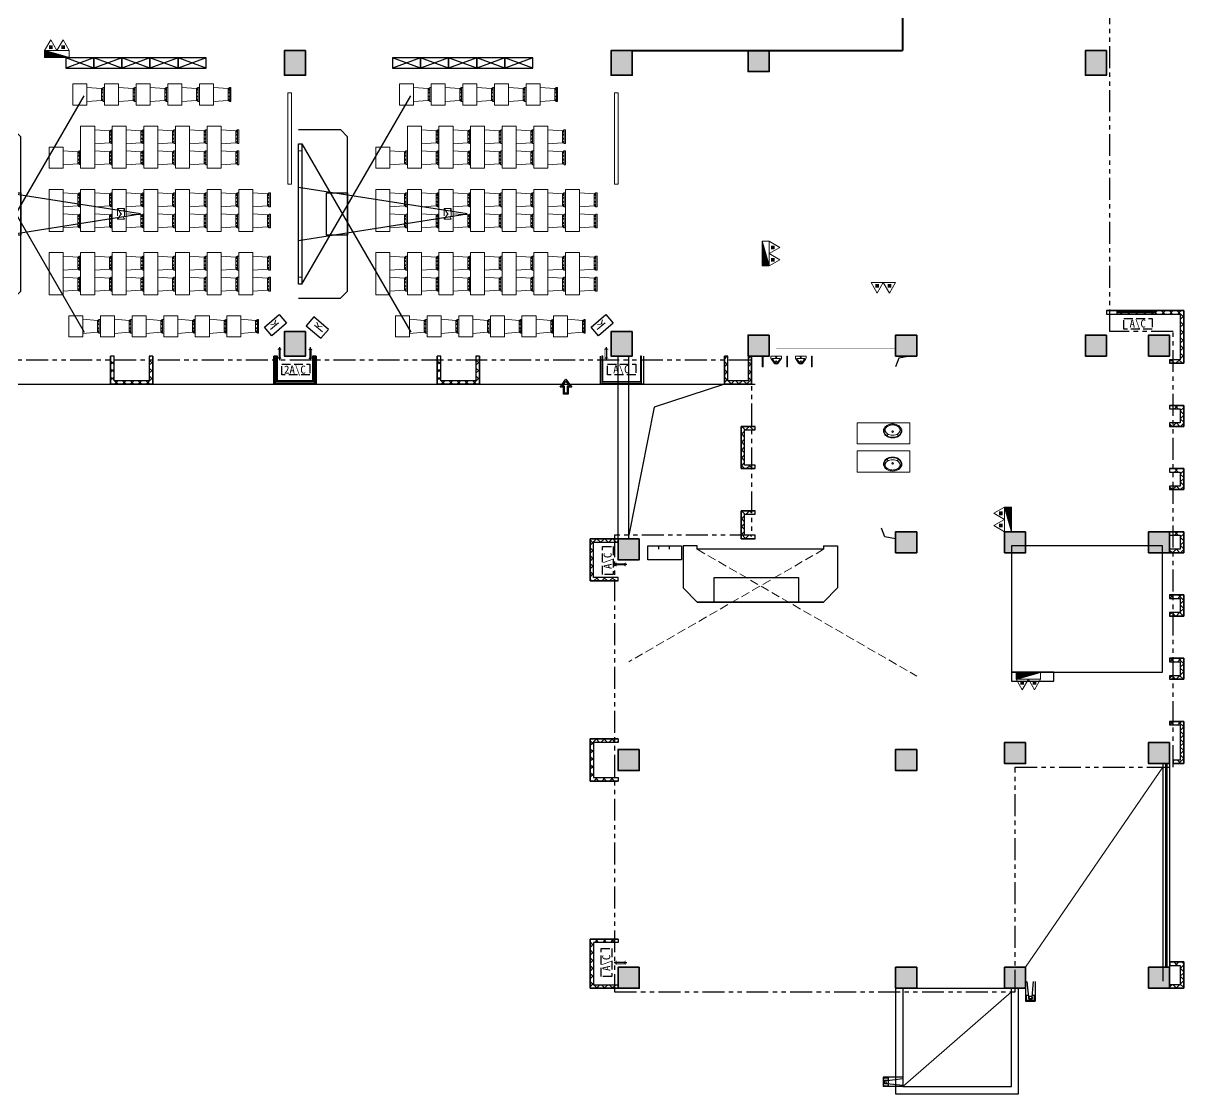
# Model space of a CAD drawing. Extents: x 196430 to 818205, y 904526 to 1974626.
# Drawn here: x 754327 to 787365, y 1391821 to 1422362 of the extents above; entities that cross this region are included whole.
import ezdxf

# ---------------------------------------------------------------- set-up
doc = ezdxf.new("R2010")
doc.units = 0
doc.header["$LTSCALE"] = 1000
doc.header["$MEASUREMENT"] = 0
for name, pattern in [('arch-1#教学楼$0$DASH', [0.35, 0.25, -0.1]), ('arch-1#教学楼$0$HIDDEN2', [4.7625, 3.175, -1.5875]), ('arch-1#教学楼$0$PHANTOM2', [1.25, 0.625, -0.125, 0.125, -0.125, 0.125, -0.125])]:
    doc.linetypes.add(name, pattern=pattern)
for name, color, linetype in [('arch', 8, 'Continuous'), ('arch-1#教学楼$0$0-消防', 8, 'Continuous'), ('arch-1#教学楼$0$_0', 8, 'Continuous'), ('arch-1#教学楼$0$A-FINI', 8, 'Continuous'), ('arch-1#教学楼$0$fur', 8, 'Continuous'), ('arch-1#教学楼$0$line', 8, 'Continuous'), ('arch-1#教学楼$0$LVTRY', 8, 'Continuous'), ('arch-1#教学楼$0$O-洞口', 8, 'Continuous'), ('arch-1#教学楼$0$WALL_METAL', 8, 'Continuous'), ('arch-1#教学楼$0$WATER', 8, 'Continuous'), ('arch-1#教学楼$0$Z-电器', 8, 'Continuous'), ('arch-1#教学楼$0$保温', 8, 'Continuous'), ('arch-1#教学楼$0$保温层', 8, 'arch-1#教学楼$0$DASH'), ('arch-1#教学楼$0$剪力墙', 8, 'Continuous'), ('arch-1#教学楼$0$挡烟垂壁', 8, 'Continuous'), ('arch-1#教学楼$0$条件', 8, 'Continuous'), ('arch-1#教学楼$0$柱填充', 8, 'Continuous'), ('arch-1#教学楼$0$栏杆', 8, 'Continuous'), ('arch-1#教学楼$0$空调', 8, 'Continuous')]:
    doc.layers.add(name, color=color, linetype=linetype)
for name, color, linetype, lineweight in [('arch-1#教学楼$0$3T_GLASS', 8, 'Continuous', 0), ('arch-1#教学楼$0$AC', 8, 'arch-1#教学楼$0$HIDDEN2', 25), ('arch-1#教学楼$0$FLOR-SPCL', 8, 'Continuous', 13), ('arch-1#教学楼$0$HANDRAIL', 8, 'Continuous', 0), ('arch-1#教学楼$0$HV-fm', 8, 'Continuous', 18), ('arch-1#教学楼$0$PUB_HATCH', 8, 'Continuous', 9), ('arch-1#教学楼$0$WINDOW', 8, 'Continuous', 25), ('arch-1#教学楼$0$家具', 8, 'Continuous', 9), ('arch-1#教学楼$0$砼柱', 8, 'Continuous', 35)]:
    doc.layers.add(name, color=color, linetype=linetype, lineweight=lineweight)
doc.styles.add('arch-1#教学楼$0$_TCH_DYN', font='')
doc.styles.add('arch-1#教学楼$0$DIM_FONT', font='SIMPLEX.shx', dxfattribs={"width": 0.6})
doc.styles.add('arch-1#教学楼$0$Standard', font='gbenor.shx', dxfattribs={"bigfont": 'gbcbig.shx'})
doc.styles.get('arch-1#教学楼$0$_TCH_DYN').set_extended_font_data('SimSun')
doc.linetypes.add('arch-1#教学楼$0$XH_LINE', pattern='A,2,-0.2,["XH",arch-1#教学楼$0$Standard,S=0.15,R=0,X=-0.15,Y=-0.08],-0.15', length=2.35)

# ---------------------------------------------------------------- blocks, each defined once
blk = doc.blocks.new('arch-1#教学楼$0$2121212121')
at = {"layer": 'arch-1#教学楼$0$fur'}
for points in [[(552354, 138772), (552354, 139172), (553554, 139172), (553954, 138772), (553954, 135172)], [(552354, 138772), (552454, 138772), (552454, 135172), (552354, 135172)], [(552354, 135172), (552354, 134772), (553554, 134772), (553954, 135172), (553954, 138772)]]:
    blk.add_lwpolyline(points, dxfattribs=at)
blk.add_lwpolyline([(553954, 138053), (553954, 135653), (553254, 135653), (553254, 138053)], close=True, dxfattribs=at)
at = {"layer": 'arch-1#教学楼$0$LVTRY'}
blk.add_lwpolyline([(552754, 134722), (552754, 133772), (552354, 133772), (552354, 134722)], close=True, dxfattribs=at)
at = {"layer": 'arch-1#教学楼$0$LVTRY', "linetype": 'Continuous', "flags": 128}
for points in [[(552354, 134372), (552454, 134372)], [(552354, 134072), (552454, 134072)]]:
    blk.add_lwpolyline(points, dxfattribs=at)
at = {"layer": 'arch-1#教学楼$0$PUB_HATCH', "linetype": 'arch-1#教学楼$0$DASH'}
for p, q in [((552454, 135172), (556063, 141422)), ((552454, 138772), (555659, 133223))]:
    blk.add_line(p, q, dxfattribs=at)
blk = doc.blocks.new('arch-1#教学楼$0$$lvtry$00000219')
at = {"color": 0}
for p, q in [((-124, -91, 0), (-43, -216, 0)), ((-116, -76, 0), (116, -76, 0)), ((43, -216, 0), (124, -91, 0))]:
    blk.add_line(p, q, dxfattribs=at)
at = {"color": 0, "elevation": 0}
blk.add_lwpolyline([(69, -231, -0.57735), (-69, -231), (-162, -88, -0.145378), (-170, -61), (-170, 0), (170, 0), (170, -61, -0.145378), (162, -88)], format="xyb", close=True, dxfattribs=at)
at = {"color": 0}
for centre, radius in [((0, -177, 0), 20), ((0, -38, 0), 17.7)]:
    blk.add_circle(centre, radius, dxfattribs=at)
for centre, radius, start, end in [((-116, -86, 0), 10, 90, 213.0863), ((0, -191, 0), 50, 210, 330), ((116, -86, 0), 10, 326.9137, 90)]:
    blk.add_arc(centre, radius, start, end, dxfattribs=at)
for p in [(0, -38, 0), (0, -177, 0)]:
    blk.add_point(p, dxfattribs=at)
blk = doc.blocks.new('arch-1#教学楼$0$JUJ3')
at = {"layer": 'arch-1#教学楼$0$FLOR-SPCL'}
blk.add_circle((2208232, 31060), 22.5, dxfattribs=at)
for centre, radius, start, end in [((2208402, 31059), 348, 162.4099, 179.7309), ((2208402, 31059), 348, 179.7309, 197.0519), ((2208328, 31082), 271, 142.7543, 162.4099), ((2208399, 31059), 329, 162.8909, 179.7308), ((2208399, 31059), 329, 179.7308, 196.5707), ((2208324, 31082), 251, 143.5742, 162.8909), ((2208143, 31242), 41.4, 220.0413, 318.0474), ((2208282, 31118), 213, 118.5481, 142.7543), ((2208277, 31117), 192, 119.2776, 143.5742), ((2208433, 31059), 305, 163.6904, 179.7308), ((2208433, 31059), 305, 179.7308, 195.7712), ((2208355, 31082), 224, 144.966, 163.6904), ((2208306, 31116), 165, 120.5578, 144.966), ((2208252, 31172), 151, 89.7309, 118.5481), ((2208247, 31171), 131, 89.7308, 119.2776), ((2208276, 31168), 104, 89.7308, 120.5578), ((2208247, 31171), 131, 60.184, 89.7308), ((2208252, 31172), 151, 60.9136, 89.7309), ((2208276, 31168), 104, 58.9038, 89.7308), ((2208216, 31117), 192, 35.8874, 60.184), ((2208222, 31118), 213, 36.7075, 60.9136), ((2208244, 31116), 165, 34.4956, 58.9038), ((2208169, 31083), 251, 16.5707, 35.8874), ((2208195, 31082), 224, 15.7712, 34.4956), ((2208175, 31083), 271, 17.0519, 36.7075), ((2208093, 31060), 329, 342.8909, 359.7308), ((2208093, 31060), 329, 359.7308, 16.5707), ((2208118, 31060), 305, 343.6904, 359.7308), ((2208118, 31060), 305, 359.7308, 15.7712), ((2208102, 31060), 348, 342.4099, 359.7309), ((2208102, 31060), 348, 359.7309, 17.0519), ((2208328, 31036), 271, 197.0519, 216.7075), ((2208324, 31037), 251, 196.5707, 215.8874), ((2208142, 30877), 41.8, 41.9646, 138.8685), ((2208281, 31001), 213, 216.7075, 240.9136), ((2208276, 31002), 192, 215.8874, 240.184), ((2208355, 31037), 224, 195.7712, 214.4956), ((2208306, 31003), 165, 214.4956, 238.9038), ((2208251, 30948), 151, 240.9136, 269.7309), ((2208246, 30949), 131, 240.184, 269.7308), ((2208275, 30951), 104, 238.9038, 269.7308), ((2208246, 30949), 131, 269.7308, 299.2776), ((2208251, 30948), 151, 269.7309, 298.5481), ((2208275, 30951), 104, 269.7308, 300.5578), ((2208216, 31002), 192, 299.2776, 323.5742), ((2208222, 31002), 213, 298.5481, 322.7543), ((2208244, 31003), 165, 300.5578, 324.966), ((2208168, 31037), 251, 323.5742, 342.8909), ((2208195, 31038), 224, 324.966, 343.6904), ((2208175, 31037), 271, 322.7543, 342.4099)]:
    blk.add_arc(centre, radius, start, end, dxfattribs=at)
blk = doc.blocks.new('arch-1#教学楼$0$kk')
for p, q in [((867740, -260999), (867665, -260999)), ((867703, -261309), (867703, -260947)), ((867740, -261257), (867665, -261257))]:
    blk.add_line(p, q)
at = {"const_width": 10}
for points in [[(867635, -260999), (867665, -260999), (867665, -261257), (867635, -261257)], [(867770, -260999), (867740, -260999), (867740, -261257), (867770, -261257)]]:
    blk.add_lwpolyline(points, dxfattribs=at)
blk = doc.blocks.new('arch-1#教学楼$0$wetwertyr')
at = {"layer": 'arch-1#教学楼$0$AC', "linetype": 'arch-1#教学楼$0$DASH'}
blk.add_lwpolyline([(7654325, 2471000), (7655125, 2471000), (7655125, 2470700), (7654325, 2470700)], close=True, dxfattribs=at)
at = {"layer": 'arch-1#教学楼$0$AC', "style": 'arch-1#教学楼$0$_TCH_DYN'}
blk.add_text('A\\C', height=227.8, dxfattribs=at).set_placement((7654485, 2470743))
blk = doc.blocks.new('arch-1#教学楼$0$Z4')
at = {"layer": 'arch-1#教学楼$0$砼柱', "lineweight": 35}
for points in [[(964554, -477364), (963954, -477364), (963954, -478064), (964554, -478064)], [(973854, -477364), (973254, -477364), (973254, -478064), (973854, -478064)], [(977754, -477364), (977154, -477364), (977154, -477964), (977754, -477964)], [(987354, -477364), (986754, -477364), (986754, -478064), (987354, -478064)], [(964554, -485364), (963954, -485364), (963954, -486064), (964554, -486064)], [(973854, -485364), (973254, -485364), (973254, -486064), (973854, -486064)], [(977754, -485464), (977154, -485464), (977154, -486064), (977754, -486064)], [(981954, -485464), (981354, -485464), (981354, -486064), (981954, -486064)], [(987354, -485464), (986754, -485464), (986754, -486064), (987354, -486064)], [(989154, -485464), (988554, -485464), (988554, -486064), (989154, -486064)], [(974054, -491264), (973454, -491264), (973454, -491864), (974054, -491864)], [(981954, -491064), (981354, -491064), (981354, -491664), (981954, -491664)], [(985054, -491064), (984454, -491064), (984454, -491664), (985054, -491664)], [(989154, -491064), (988554, -491064), (988554, -491664), (989154, -491664)], [(985054, -497064), (984454, -497064), (984454, -497664), (985054, -497664)], [(989154, -497064), (988554, -497064), (988554, -497664), (989154, -497664)], [(974054, -497264), (973454, -497264), (973454, -497864), (974054, -497864)], [(981954, -497264), (981354, -497264), (981354, -497864), (981954, -497864)], [(974054, -503464), (973454, -503464), (973454, -504064), (974054, -504064)], [(981954, -503464), (981354, -503464), (981354, -504064), (981954, -504064)], [(985054, -503464), (984454, -503464), (984454, -504064), (985054, -504064)], [(989154, -503464), (988554, -503464), (988554, -504064), (989154, -504064)]]:
    blk.add_lwpolyline(points, close=True, dxfattribs=at)
blk = doc.blocks.new('arch-1#教学楼$0$3zw')
at = {"layer": 'arch-1#教学楼$0$柱填充'}
h = blk.add_hatch(color=251, dxfattribs=at)
h.dxf.hatch_style = 1
h.paths.add_polyline_path([(5460341, 356038), (5460341, 355438), (5460941, 355438), (5460941, 356038)])
h.paths.add_polyline_path([(5468241, 356038), (5468241, 355438), (5468841, 355438), (5468841, 356038)])
h.paths.add_polyline_path([(5471341, 356038), (5471341, 355438), (5471941, 355438), (5471941, 356038)])
h.paths.add_polyline_path([(5471341, 360738), (5471341, 360138), (5471941, 360138), (5471941, 360738)])
h.paths.add_polyline_path([(5475441, 360738), (5475441, 360138), (5476041, 360138), (5476041, 360738)])
h.paths.add_polyline_path([(5471941, 368838), (5471341, 368838), (5471341, 368238), (5471941, 368238)])
h.paths.add_polyline_path([(5476041, 368838), (5475441, 368838), (5475441, 368238), (5476041, 368238)])
h.paths.add_polyline_path([(5471941, 373338), (5471341, 373338), (5471341, 372738), (5471941, 372738)])
h.paths.add_polyline_path([(5476041, 373338), (5475441, 373338), (5475441, 372738), (5476041, 372738)])
h.paths.add_polyline_path([(5471341, 381238), (5471341, 380638), (5471941, 380638), (5471941, 381238)])
h.paths.add_polyline_path([(5475441, 381238), (5475441, 380638), (5476041, 380638), (5476041, 381238)])
h.paths.add_polyline_path([(5466241, 381958), (5465641, 381958), (5465641, 381358), (5466241, 381358)])
h.paths.add_polyline_path([(5472741, 381958), (5472141, 381958), (5472141, 381358), (5472741, 381358)])
h.paths.add_polyline_path([(5472741, 386338), (5472141, 386338), (5472141, 385638), (5472741, 385638)])
h.paths.add_polyline_path([(5468841, 386238), (5468241, 386238), (5468241, 385638), (5468841, 385638)])
h.paths.add_polyline_path([(5457441, 386338), (5456841, 386338), (5456841, 385638), (5457441, 385638)])
h.paths.add_polyline_path([(5460741, 386238), (5460141, 386238), (5460141, 385638), (5460741, 385638)])
h.paths.add_polyline_path([(5460741, 396638), (5460141, 396638), (5460141, 396038), (5460741, 396038)])
h.paths.add_polyline_path([(5460741, 394138), (5460141, 394138), (5460141, 393538), (5460741, 393538)])
h.paths.add_polyline_path([(5457441, 396638), (5456841, 396638), (5456841, 396038), (5457441, 396038)])
h.paths.add_polyline_path([(5457441, 394138), (5456841, 394138), (5456841, 393438), (5457441, 393438)])
h.paths.add_polyline_path([(5448141, 396638), (5447541, 396638), (5447541, 396038), (5448141, 396038)])
h.paths.add_polyline_path([(5448141, 394138), (5447541, 394138), (5447541, 393438), (5448141, 393438)])
h.paths.add_polyline_path([(5448141, 386338), (5447541, 386338), (5447541, 385638), (5448141, 385638)])
h.paths.add_polyline_path([(5468841, 394138), (5468241, 394138), (5468241, 393538), (5468841, 393538)])
h.paths.add_polyline_path([(5472741, 394138), (5472141, 394138), (5472141, 393438), (5472741, 393438)])
h.paths.add_polyline_path([(5468841, 396638), (5468241, 396638), (5468241, 396038), (5468841, 396038)])
h.paths.add_polyline_path([(5472741, 396638), (5472141, 396638), (5472141, 396038), (5472741, 396038)])
h.paths.add_polyline_path([(5438841, 396638), (5438241, 396638), (5438241, 396038), (5438841, 396038)])
h.paths.add_polyline_path([(5438841, 394138), (5438241, 394138), (5438241, 393438), (5438841, 393438)])
h.paths.add_polyline_path([(5438841, 386338), (5438241, 386338), (5438241, 385638), (5438841, 385638)])
h.paths.add_polyline_path([(5429541, 396638), (5428941, 396638), (5428941, 396038), (5429541, 396038)])
h.paths.add_polyline_path([(5429541, 394138), (5428941, 394138), (5428941, 393438), (5429541, 393438)])
h.paths.add_polyline_path([(5429541, 386338), (5428941, 386338), (5428941, 385638), (5429541, 385638)])
h.paths.add_polyline_path([(5420241, 396638), (5419641, 396638), (5419641, 396038), (5420241, 396038)])
h.paths.add_polyline_path([(5420241, 394138), (5419641, 394138), (5419641, 393438), (5420241, 393438)])
h.paths.add_polyline_path([(5420241, 386338), (5419641, 386338), (5419641, 385638), (5420241, 385638)])
h.paths.add_polyline_path([(5417241, 386138), (5416741, 386138), (5416741, 385638), (5417241, 385638)])
h.paths.add_polyline_path([(5414541, 394138), (5413941, 394138), (5413941, 393538), (5414541, 393538)])
h.paths.add_polyline_path([(5414541, 386238), (5413941, 386238), (5413941, 385638), (5414541, 385638)])
h.paths.add_polyline_path([(5411441, 394138), (5410841, 394138), (5410841, 393438), (5411441, 393438)])
h.paths.add_polyline_path([(5411441, 396638), (5410841, 396638), (5410841, 396038), (5411441, 396038)])
h.paths.add_polyline_path([(5411441, 386338), (5410841, 386338), (5410841, 385638), (5411441, 385638)])
h.paths.add_polyline_path([(5468841, 425438), (5468241, 425438), (5468241, 424838), (5468841, 424838)])
h.paths.add_polyline_path([(5471941, 425438), (5471341, 425438), (5471341, 424838), (5471941, 424838)])
h.paths.add_polyline_path([(5476041, 425438), (5475441, 425438), (5475441, 424838), (5476041, 424838)])
h.paths.add_polyline_path([(5460941, 425438), (5460341, 425438), (5460341, 424838), (5460941, 424838)])
h.paths.add_polyline_path([(5460941, 431638), (5460341, 431638), (5460341, 431038), (5460941, 431038)])
h.paths.add_polyline_path([(5468841, 431638), (5468241, 431638), (5468241, 431038), (5468841, 431038)])
h.paths.add_polyline_path([(5471941, 431838), (5471341, 431838), (5471341, 431238), (5471941, 431238)])
h.paths.add_polyline_path([(5476041, 431838), (5475441, 431838), (5475441, 431238), (5476041, 431238)])
h.paths.add_polyline_path([(5460941, 437638), (5460341, 437638), (5460341, 437038), (5460941, 437038)])
h.paths.add_polyline_path([(5468841, 437838), (5468241, 437838), (5468241, 437238), (5468841, 437238)])
h.paths.add_polyline_path([(5476041, 437838), (5475441, 437838), (5475441, 437238), (5476041, 437238)])
h.paths.add_polyline_path([(5460741, 443538), (5460141, 443538), (5460141, 442838), (5460741, 442838)])
h.paths.add_polyline_path([(5460741, 451538), (5460141, 451538), (5460141, 450838), (5460741, 450838)])
h.paths.add_polyline_path([(5464641, 451538), (5464041, 451538), (5464041, 450938), (5464641, 450938)])
h.paths.add_polyline_path([(5464641, 454038), (5464041, 454038), (5464041, 453438), (5464641, 453438)])
h.paths.add_polyline_path([(5460741, 454038), (5460141, 454038), (5460141, 453438), (5460741, 453438)])
h.paths.add_polyline_path([(5474241, 451538), (5473641, 451538), (5473641, 450838), (5474241, 450838)])
h.paths.add_polyline_path([(5474241, 454038), (5473641, 454038), (5473641, 453338), (5474241, 453338)])
h.paths.add_polyline_path([(5474241, 443438), (5473641, 443438), (5473641, 442838), (5474241, 442838)])
h.paths.add_polyline_path([(5476041, 443438), (5475441, 443438), (5475441, 442838), (5476041, 442838)])
h.paths.add_polyline_path([(5468841, 443438), (5468241, 443438), (5468241, 442838), (5468841, 442838)])
h.paths.add_polyline_path([(5464641, 443438), (5464041, 443438), (5464041, 442838), (5464641, 442838)])
h.paths.add_polyline_path([(5451441, 454038), (5450841, 454038), (5450841, 453438), (5451441, 453438)])
h.paths.add_polyline_path([(5451441, 451538), (5450841, 451538), (5450841, 450838), (5451441, 450838)])
h.paths.add_polyline_path([(5451441, 443538), (5450841, 443538), (5450841, 442838), (5451441, 442838)])
h.paths.add_polyline_path([(5442141, 454038), (5441541, 454038), (5441541, 453438), (5442141, 453438)])
h.paths.add_polyline_path([(5442141, 451538), (5441541, 451538), (5441541, 450838), (5442141, 450838)])
h.paths.add_polyline_path([(5442141, 443538), (5441541, 443538), (5441541, 442838), (5442141, 442838)])
h.paths.add_polyline_path([(5432841, 454038), (5432241, 454038), (5432241, 453438), (5432841, 453438)])
h.paths.add_polyline_path([(5432841, 451538), (5432241, 451538), (5432241, 450838), (5432841, 450838)])
h.paths.add_polyline_path([(5432841, 443538), (5432241, 443538), (5432241, 442838), (5432841, 442838)])
h.paths.add_polyline_path([(5423541, 454038), (5422941, 454038), (5422941, 453438), (5423541, 453438)])
h.paths.add_polyline_path([(5423541, 451538), (5422941, 451538), (5422941, 450838), (5423541, 450838)])
h.paths.add_polyline_path([(5423541, 443538), (5422941, 443538), (5422941, 442838), (5423541, 442838)])
h.paths.add_polyline_path([(5420241, 454038), (5419641, 454038), (5419641, 453438), (5420241, 453438)])
h.paths.add_polyline_path([(5420241, 451538), (5419641, 451538), (5419641, 450838), (5420241, 450838)])
h.paths.add_polyline_path([(5420241, 443538), (5419641, 443538), (5419641, 442838), (5420241, 442838)])
h.paths.add_polyline_path([(5411441, 451538), (5410841, 451538), (5410841, 450838), (5411441, 450838)])
h.paths.add_polyline_path([(5411441, 454038), (5410841, 454038), (5410841, 453338), (5411441, 453338)])
h.paths.add_polyline_path([(5471941, 437838), (5471341, 437838), (5471341, 437238), (5471941, 437238)])
h.paths.add_polyline_path([(5411441, 443538), (5410841, 443538), (5410841, 442838), (5411441, 442838)])
h.paths.add_polyline_path([(5411441, 342338), (5410841, 342338), (5410841, 341638), (5411441, 341638)])
h.paths.add_polyline_path([(5411441, 345038), (5410841, 345038), (5410841, 344438), (5411441, 344438)])
h.paths.add_polyline_path([(5420241, 345038), (5419641, 345038), (5419641, 344438), (5420241, 344438)])
h.paths.add_polyline_path([(5423541, 345038), (5422941, 345038), (5422941, 344438), (5423541, 344438)])
h.paths.add_polyline_path([(5420241, 342338), (5419641, 342338), (5419641, 341638), (5420241, 341638)])
h.paths.add_polyline_path([(5423541, 342338), (5422941, 342338), (5422941, 341638), (5423541, 341638)])
h.paths.add_polyline_path([(5423541, 334538), (5422941, 334538), (5422941, 333838), (5423541, 333838)])
h.paths.add_polyline_path([(5432841, 334538), (5432241, 334538), (5432241, 333838), (5432841, 333838)])
h.paths.add_polyline_path([(5432841, 345038), (5432241, 345038), (5432241, 344438), (5432841, 344438)])
h.paths.add_polyline_path([(5432841, 342338), (5432241, 342338), (5432241, 341638), (5432841, 341638)])
h.paths.add_polyline_path([(5442141, 345038), (5441541, 345038), (5441541, 344438), (5442141, 344438)])
h.paths.add_polyline_path([(5442141, 342338), (5441541, 342338), (5441541, 341638), (5442141, 341638)])
h.paths.add_polyline_path([(5442141, 334538), (5441541, 334538), (5441541, 333838), (5442141, 333838)])
h.paths.add_polyline_path([(5451441, 345038), (5450841, 345038), (5450841, 344438), (5451441, 344438)])
h.paths.add_polyline_path([(5451441, 342338), (5450841, 342338), (5450841, 341638), (5451441, 341638)])
h.paths.add_polyline_path([(5451441, 334538), (5450841, 334538), (5450841, 333838), (5451441, 333838)])
h.paths.add_polyline_path([(5460741, 345038), (5460141, 345038), (5460141, 344438), (5460741, 344438)])
h.paths.add_polyline_path([(5460741, 342338), (5460141, 342338), (5460141, 341738), (5460741, 341738)])
h.paths.add_polyline_path([(5460541, 334438), (5459941, 334438), (5459941, 333838), (5460541, 333838)])
h.paths.add_polyline_path([(5466641, 334338), (5466141, 334338), (5466141, 333838), (5466641, 333838)])
h.paths.add_polyline_path([(5466541, 342338), (5465941, 342338), (5465941, 341738), (5466541, 341738)])
h.paths.add_polyline_path([(5466541, 345038), (5465941, 345038), (5465941, 344438), (5466541, 344438)])
h.paths.add_polyline_path([(5470141, 336838), (5469641, 336838), (5469641, 336338), (5470141, 336338)])
h.paths.add_polyline_path([(5471941, 342538), (5471341, 342538), (5471341, 341938), (5471941, 341938)])
h.paths.add_polyline_path([(5471941, 334338), (5471441, 334338), (5471441, 333838), (5471941, 333838)])
h.paths.add_polyline_path([(5476041, 342888), (5475291, 342888), (5475291, 342138), (5476041, 342138)])
h.paths.add_polyline_path([(5460941, 349538), (5460341, 349538), (5460341, 348938), (5460941, 348938)])
h.paths.add_polyline_path([(5468841, 349538), (5468241, 349538), (5468241, 348938), (5468841, 348938)])
h.paths.add_polyline_path([(5471941, 349538), (5471341, 349538), (5471341, 348938), (5471941, 348938)])
h.paths.add_polyline_path([(5476041, 349438), (5475541, 349438), (5475541, 348938), (5476041, 348938)])
h.paths.add_polyline_path([(5460941, 355318), (5460341, 355318), (5460341, 354718), (5460941, 354718)])
h.paths.add_polyline_path([(5476041, 355318), (5475541, 355318), (5475541, 354818), (5476041, 354818)])
h.paths.add_polyline_path([(5468841, 355318), (5468241, 355318), (5468241, 354718), (5468841, 354718)])
h.paths.add_polyline_path([(5471941, 355318), (5471341, 355318), (5471341, 354718), (5471941, 354718)])
h.paths.add_polyline_path([(5411441, 334538), (5410841, 334538), (5410841, 333838), (5411441, 333838)])
h.paths.add_polyline_path([(5420241, 334538), (5419641, 334538), (5419641, 333838), (5420241, 333838)])
h.paths.add_polyline_path([(5471941, 345038), (5471341, 345038), (5471341, 344438), (5471941, 344438)])
h.paths.add_polyline_path([(5460341, 360738), (5460341, 360138), (5460941, 360138), (5460941, 360738)])
h.paths.add_polyline_path([(5460341, 368838), (5460341, 368238), (5460941, 368238), (5460941, 368838)])
h.paths.add_polyline_path([(5460341, 373338), (5460341, 372738), (5460941, 372738), (5460941, 373338)])
h.paths.add_polyline_path([(5460341, 381238), (5460341, 380638), (5460941, 380638), (5460941, 381238)])
h.paths.add_polyline_path([(5468241, 360738), (5468241, 360138), (5468841, 360138), (5468841, 360738)])
h.paths.add_polyline_path([(5468241, 368838), (5468241, 368238), (5468841, 368238), (5468841, 368838)])
h.paths.add_polyline_path([(5468241, 373338), (5468241, 372738), (5468841, 372738), (5468841, 373338)])
h.paths.add_polyline_path([(5468241, 381239), (5468241, 380639), (5468841, 380639), (5468841, 381239)])
h.paths.add_polyline_path([(5466641, 337088), (5465891, 337088), (5465891, 336338), (5466641, 336338)])
at = {"layer": 'arch-1#教学楼$0$砼柱'}
blk.add_blockref('arch-1#教学楼$0$Z4', (4486887, 928903), dxfattribs=at)
blk = doc.blocks.new('arch-1#教学楼$0$$plan$00000303')
at = {"linetype": 'Continuous'}
for p, q in [((-197, 0), (-168, 418)), ((-195, 500), (-195, 466)), ((-195, 500), (200, 500)), ((-195, 467), (-168, 416)), ((200, 466), (-195, 466)), ((-170, 418), (173, 418)), ((-153, 467), (-153, 417)), ((-125, 467), (-125, 417)), ((-66, 467), (-66, 417)), ((-45, 467), (-45, 417)), ((47, 467), (47, 417)), ((71, 467), (71, 417)), ((135, 467), (135, 417)), ((159, 467), (159, 417)), ((173, 417), (199, 467)), ((202, 0), (173, 418)), ((200, 500), (200, 466)), ((202, 0), (-197, 0))]:
    blk.add_line(p, q, dxfattribs=at)
at = {"style": 'arch-1#教学楼$0$Standard', "width": 0.8, "flags": 9}
for tag in ['XSIZE', 'YSIZE']:
    blk.add_attdef(tag, (0, 0), '', height=0.5, dxfattribs=at)
blk = doc.blocks.new('arch-1#教学楼$0$few3t3t2')
at = {"layer": 'arch-1#教学楼$0$家具'}
blk.add_lwpolyline([(2575074, 638220), (2575474, 638220), (2575474, 637020), (2575074, 637020)], close=True, dxfattribs=at)
at = {"layer": 'arch-1#教学楼$0$家具', "rotation": 270}
for p in [(2575474, 637923), (2575474, 637323)]:
    blk.add_blockref('arch-1#教学楼$0$$plan$00000303', p, dxfattribs=at)
blk = doc.blocks.new('arch-1#教学楼$0$eeg')
at = {"layer": 'arch-1#教学楼$0$fur'}
blk.add_lwpolyline([(131554, 140917), (131854, 140917), (131854, 140117), (131554, 140117)], close=True, dxfattribs=at)
blk.add_lwpolyline([(131854, 140917), (131554, 140117), (131554, 140917), (131854, 140117)], dxfattribs=at)
blk = doc.blocks.new('arch-1#教学楼$0$ptss1')
at = {"layer": 'arch-1#教学楼$0$A-FINI'}
for p, q in [((5254532, 991690), (5257632, 997053)), ((5254432, 996090), (5255632, 996090)), ((5255632, 996090), (5255832, 995890)), ((5255832, 991490), (5255832, 995890)), ((5254532, 995690), (5257632, 990327)), ((5259234, 993690), (5254432, 994438)), ((5254432, 992938), (5259234, 993690)), ((5255632, 991290), (5255832, 991490)), ((5254432, 991290), (5255632, 991290))]:
    blk.add_line(p, q, dxfattribs=at)
for points in [[(5254432, 995690), (5254532, 995690), (5254532, 991690), (5254432, 991690)], [(5255232, 994290), (5255832, 994290), (5255832, 993090), (5255232, 993090)]]:
    blk.add_lwpolyline(points, close=True, dxfattribs=at)
at = {"layer": 'arch-1#教学楼$0$HANDRAIL'}
blk.add_line((5255832, 993092), (5255832, 994292), dxfattribs=at)
at = {"layer": 'arch-1#教学楼$0$家具'}
for p, q in [((5257311, 997390), (5257711, 997390)), ((5258211, 997390), (5258611, 997390)), ((5259111, 997390), (5259511, 997390)), ((5260011, 997390), (5260411, 997390)), ((5260911, 997390), (5261311, 997390)), ((5257032, 995590), (5256632, 995590))]:
    blk.add_line(p, q, dxfattribs=at)
at = {"layer": 'arch-1#教学楼$0$家具', "linetype": 'arch-1#教学楼$0$DASH', "ltscale": 0.8}
for p, q in [((5258583, 993840), (5258583, 993540)), ((5258583, 993840), (5258783, 993840)), ((5258583, 993840), (5258783, 993540)), ((5258583, 993540), (5258783, 993840)), ((5258783, 993840), (5258783, 993540)), ((5258583, 993540), (5258783, 993540))]:
    blk.add_line(p, q, dxfattribs=at)
at = {"layer": 'arch-1#教学楼$0$家具'}
for points in [[(5257711, 997390), (5257711, 996790), (5257311, 996790), (5257311, 997390)], [(5258611, 997390), (5258611, 996790), (5258211, 996790), (5258211, 997390)], [(5259511, 997390), (5259511, 996790), (5259111, 996790), (5259111, 997390)], [(5260411, 997390), (5260411, 996790), (5260011, 996790), (5260011, 997390)], [(5261311, 997390), (5261311, 996790), (5260911, 996790), (5260911, 997390)], [(5257032, 995590), (5257032, 994990), (5256632, 994990), (5256632, 995590)], [(5257596, 990790), (5257596, 990190), (5257196, 990190), (5257196, 990790), (5257596, 990790)], [(5258496, 990790), (5258496, 990190), (5258096, 990190), (5258096, 990790), (5258496, 990790)], [(5259396, 990790), (5259396, 990190), (5258996, 990190), (5258996, 990790), (5259396, 990790)], [(5260296, 990790), (5260296, 990190), (5259896, 990190), (5259896, 990790), (5260296, 990790)], [(5261196, 990790), (5261196, 990190), (5260796, 990190), (5260796, 990790), (5261196, 990790)], [(5262096, 990790), (5262096, 990190), (5261696, 990190), (5261696, 990790), (5262096, 990790)]]:
    blk.add_lwpolyline(points, dxfattribs=at)
for points in [[(5263432, 997140), (5263532, 997140), (5263532, 994540), (5263432, 994540)], [(5254432, 995490), (5254532, 995490), (5254532, 991890), (5254432, 991890)]]:
    blk.add_lwpolyline(points, close=True, dxfattribs=at)
at = {"layer": 'arch-1#教学楼$0$家具', "extrusion": (0, 0, -1), "zscale": -1}
for name, p, rotation in [('arch-1#教学楼$0$eeg', (-5116989, 866285), 90), ('arch-1#教学楼$0$eeg', (-5117789, 866285), 90), ('arch-1#教学楼$0$eeg', (-5118589, 866285), 90), ('arch-1#教学楼$0$eeg', (-5119389, 866285), 90), ('arch-1#教学楼$0$eeg', (-5120189, 866285), 90), ('arch-1#教学楼$0$few3t3t2', (-2681558, 1629610), 180), ('arch-1#教学楼$0$few3t3t2', (-2682458, 1629610), 180), ('arch-1#教学楼$0$few3t3t2', (-2683358, 1629610), 180), ('arch-1#教学楼$0$few3t3t2', (-2684258, 1629610), 180), ('arch-1#教学楼$0$few3t3t2', (-2685158, 1629610), 180), ('arch-1#教学楼$0$few3t3t2', (-2686058, 1629610), 180), ('arch-1#教学楼$0$few3t3t2', (-2686958, 1629610), 180)]:
    blk.add_blockref(name, p, dxfattribs=dict(at, rotation=rotation))
at = {"layer": 'arch-1#教学楼$0$家具', "rotation": 270}
for p in [(5257711, 997092), (5258611, 997092), (5259511, 997092), (5260411, 997092), (5261311, 997092), (5257032, 995293), (5257596, 990492), (5258496, 990492), (5259396, 990492), (5260296, 990492), (5261196, 990492), (5262096, 990492)]:
    blk.add_blockref('arch-1#教学楼$0$$plan$00000303', p, dxfattribs=at)
at = {"layer": 'arch-1#教学楼$0$家具'}
for p in [(2682458, 357969), (2683358, 357969), (2684258, 357969), (2685158, 357969), (2686058, 357969), (2681558, 356169), (2682458, 356169), (2683358, 356169), (2684258, 356169), (2685158, 356169), (2686058, 356169), (2686958, 356169)]:
    blk.add_blockref('arch-1#教学楼$0$few3t3t2', p, dxfattribs=at)
blk = doc.blocks.new('arch-1#教学楼$0$A$C41442FB6')
at = {"layer": 'arch-1#教学楼$0$Z-电器'}
blk.add_lwpolyline([(0, 550), (330, 550), (330, 0), (0, 0)], close=True, dxfattribs=at)
at = {"layer": 'arch-1#教学楼$0$Z-电器', "linetype": 'Continuous', "style": 'arch-1#教学楼$0$DIM_FONT', "width": 0.8}
blk.add_text('k', height=300, rotation=359.9455, dxfattribs=at).set_placement((123, 165))
blk = doc.blocks.new('arch-1#教学楼$0$wateroutlet')
at = {"layer": 'arch-1#教学楼$0$WATER'}
for p, q in [((917915, 751106), (917915, 751666)), ((918187, 751666), (917915, 751666)), ((917938, 751642), (917938, 751506)), ((917938, 751642), (918162, 751642)), ((918162, 751642), (918162, 751506)), ((918187, 751106), (918187, 751666)), ((917915, 751506), (917999, 751506)), ((918004, 751546), (917959, 751106)), ((918092, 751548), (918148, 751106)), ((918099, 751506), (918187, 751506))]:
    blk.add_line(p, q, dxfattribs=at)
blk.add_circle((918048, 751572), 55, dxfattribs=at)
blk.add_arc((918048, 751547), 44, 0.7795, 180.7795, dxfattribs=at)
blk = doc.blocks.new('arch-1#教学楼$0$WEQWESDA')
at = {"layer": 'arch-1#教学楼$0$HV-fm'}
h = blk.add_hatch(dxfattribs=at)
h.set_pattern_fill('ANSI31', angle=270, style=0)
h.set_pattern_definition([(315, (-693696.34586, 2541731.43045), (0.088388347648, 0.088388347648), [])])
edge = h.paths.add_edge_path()
edge.add_line((477846, 567113), (477846, 566912))
edge.add_line((477846, 566912), (478546, 566913))
edge.add_line((478546, 566913), (477846, 567113))
at = {"layer": 'arch-1#教学楼$0$HV-fm', "color": 7}
for p, q in [((477846, 567113), (477846, 566913)), ((477846, 567113), (478546, 566913)), ((478546, 567113), (477847, 567113)), ((478546, 567113), (478546, 566913))]:
    blk.add_line(p, q, dxfattribs=at)
at = {"layer": 'arch-1#教学楼$0$HV-fm', "color": 7, "linetype": 'arch-1#教学楼$0$XH_LINE', "ltscale": 1.5}
blk.add_lwpolyline([(478546, 566913), (477846, 566913)], dxfattribs=at)
blk = doc.blocks.new('arch-1#教学楼$0$37')
at = {"linetype": 'Continuous'}
for p, q in [((350, 606), (0, 0)), ((0, 0), (700, 0)), ((700, 0), (350, 606))]:
    blk.add_line(p, q, dxfattribs=at)
at = {"linetype": 'Continuous', "const_width": 210}
blk.add_lwpolyline([(455, 202), (245, 202)], dxfattribs=at)
blk = doc.blocks.new('arch-1#教学楼$0$WERWERSGFDFGFG')
at = {"layer": 'arch-1#教学楼$0$HV-fm', "color": 7, "linetype": 'arch-1#教学楼$0$XH_LINE', "ltscale": 1.5, "xscale": 0.5, "yscale": 0.5, "zscale": 0.5}
for p in [(477846, 567426), (478196, 567426)]:
    blk.add_blockref('arch-1#教学楼$0$37', p, dxfattribs=at)
blk = doc.blocks.new('arch-1#教学楼$0$xfs4')
at = {"layer": 'arch-1#教学楼$0$WINDOW'}
for name, p in [('arch-1#教学楼$0$WERWERSGFDFGFG', (4008064, -185418)), ('arch-1#教学楼$0$WEQWESDA', (4008063, -185104))]:
    blk.add_blockref(name, p, dxfattribs=at)
at = {"layer": 'arch-1#教学楼$0$WINDOW', "xscale": -1}
for name, p, rotation in [('arch-1#教学楼$0$WEQWESDA', (3939423, -101968), 270), ('arch-1#教学楼$0$WERWERSGFDFGFG', (3939109, -101967), 270), ('arch-1#教学楼$0$WERWERSGFDFGFG', (4031589, 942834), 180), ('arch-1#教学楼$0$WERWERSGFDFGFG', (5080661, 846854), 90), ('arch-1#教学楼$0$WEQWESDA', (5080348, 846855), 90), ('arch-1#教学楼$0$WEQWESDA', (4035716, 931220), 180), ('arch-1#教学楼$0$WERWERSGFDFGFG', (4035717, 931534), 180)]:
    blk.add_blockref(name, p, dxfattribs=dict(at, rotation=rotation))
blk = doc.blocks.new('arch-1#教学楼$0$2AC')
at = {"layer": 'arch-1#教学楼$0$AC', "linetype": 'arch-1#教学楼$0$DASH'}
blk.add_lwpolyline([(5312920, 688661), (5313720, 688661), (5313720, 688361), (5312920, 688361)], close=True, dxfattribs=at)
at = {"layer": 'arch-1#教学楼$0$AC', "style": 'arch-1#教学楼$0$_TCH_DYN'}
blk.add_text('2A\\C', height=227.8, dxfattribs=at).set_placement((5312983, 688395))
blk = doc.blocks.new('arch-1#教学楼$0$平面标识')
at = {"layer": 'arch-1#教学楼$0$0-消防', "ltscale": 3}
blk.add_lwpolyline([(0, 422), (-168, 199), (-68, 199), (-68, 0), (68, 0), (68, 199), (168, 199), (0, 422)], dxfattribs=at)
blk.add_lwpolyline([(0, 372), (-108, 229), (-38, 229), (-38, 30), (38, 30), (38, 229), (108, 229)], close=True, dxfattribs=at)
blk = doc.blocks.new('arch-1#教学楼$0$xfjy')
at = {"layer": 'arch-1#教学楼$0$0-消防', "xscale": -1, "rotation": 359.9999999999931}
blk.add_blockref('arch-1#教学楼$0$平面标识', (5323089, 981334), dxfattribs=at)
blk = doc.blocks.new('arch-1#教学楼')
at = {"layer": 'arch-1#教学楼$0$条件'}
h = blk.add_hatch(dxfattribs=at)
h.set_pattern_fill('ANSI37', color=256, scale=100, angle=90)
h.set_pattern_definition([(135, (6924145.86, -6250202.34), (-112.2532015, -112.2532015), []), (225, (6924145.86, -6250202.34), (112.2532015, -112.2532015), [])])
h.paths.add_polyline_path([(5339875, 452873), (5339875, 452973), (5338775, 452973), (5338775, 452873)])
h = blk.add_hatch(dxfattribs=at)
h.set_pattern_fill('ANSI37', color=256, scale=100, angle=90)
h.set_pattern_definition([(135, (-3e-07, -347468.55), (-112.2532015, -112.2532015), []), (225, (-3e-07, -347468.55), (112.2532015, -112.2532015), [])])
h.paths.add_polyline_path([(5340675, 452973), (5340175, 452973), (5340175, 452873), (5340575, 452873), (5340575, 451773), (5340675, 451773)])
h.paths.add_polyline_path([(5340675, 451773), (5340575, 451773), (5340575, 451573), (5340375, 451573), (5340375, 451473), (5340675, 451473)])
h.paths.add_polyline_path([(5340375, 451573), (5340275, 451573), (5340275, 451473), (5340375, 451473)])
h.paths.add_polyline_path([(5340175, 452973), (5339875, 452973), (5339875, 452873), (5340175, 452873)])
h = blk.add_hatch(dxfattribs=at)
h.set_pattern_fill('ANSI37', color=256, scale=100)
h.set_pattern_definition([(45, (-1391100.5, -1132198), (-112.2532015, 112.2532015), []), (135, (-1391100.5, -1132198), (-112.2532015, -112.2532015), [])])
h.paths.add_polyline_path([(5310225, 451673), (5310125, 451673), (5310125, 450873), (5311325, 450873), (5311325, 451673), (5311225, 451673), (5311225, 450973), (5310225, 450973)])
h = blk.add_hatch(dxfattribs=at)
h.set_pattern_fill('ANSI37', color=256, scale=100)
h.set_pattern_definition([(45, (-1381800.5, -1132198), (-112.2532015, 112.2532015), []), (135, (-1381800.5, -1132198), (-112.2532015, -112.2532015), [])])
h.paths.add_polyline_path([(5319525, 451673), (5319425, 451673), (5319425, 450873), (5320625, 450873), (5320625, 451673), (5320525, 451673), (5320525, 450973), (5319525, 450973)])
h = blk.add_hatch(dxfattribs=at)
h.set_pattern_fill('ANSI37', color=256, scale=100)
h.set_pattern_definition([(45, (-1373600.5, -1132464.65), (-112.2532015, 112.2532015), []), (135, (-1373600.5, -1132464.65), (-112.2532015, -112.2532015), [])])
h.paths.add_polyline_path([(5327700, 451673), (5327600, 451673), (5327600, 450873), (5328375, 450873), (5328375, 451673), (5328275, 451673), (5328275, 450973), (5327700, 450973)])
h = blk.add_hatch(dxfattribs=at)
h.set_pattern_fill('ANSI37', color=256, scale=100, angle=90)
h.set_pattern_definition([(135, (6924145.86, -6252202.34), (-112.2532015, -112.2532015), []), (225, (6924145.86, -6252202.34), (112.2532015, -112.2532015), [])])
h.paths.add_polyline_path([(5340275, 449773), (5340275, 449673), (5340675, 449673), (5340675, 450273), (5340275, 450273), (5340275, 450173), (5340575, 450173), (5340575, 449773)])
h = blk.add_hatch(dxfattribs=at)
h.set_pattern_fill('ANSI37', color=256, scale=100, angle=90)
h.set_pattern_definition([(135, (6912445.86, -6264202.34), (-112.2532015, -112.2532015), []), (225, (6912445.86, -6264202.34), (112.2532015, -112.2532015), [])])
h.paths.add_polyline_path([(5328475, 449573), (5328475, 449673), (5328075, 449673), (5328075, 448473), (5328475, 448473), (5328475, 448573), (5328175, 448573), (5328175, 449573)])
h = blk.add_hatch(dxfattribs=at)
h.set_pattern_fill('ANSI37', color=256, scale=100, angle=90)
h.set_pattern_definition([(135, (6924145.86, -6254002.34), (-112.2532015, -112.2532015), []), (225, (6924145.86, -6254002.34), (112.2532015, -112.2532015), [])])
h.paths.add_polyline_path([(5340275, 447973), (5340275, 447873), (5340675, 447873), (5340675, 448473), (5340275, 448473), (5340275, 448373), (5340575, 448373), (5340575, 447973)])
h = blk.add_hatch(dxfattribs=at)
h.set_pattern_fill('ANSI37', color=256, scale=100, angle=90)
h.set_pattern_definition([(135, (6912445.86, -6259202.34), (-112.2532015, -112.2532015), []), (225, (6912445.86, -6259202.34), (112.2532015, -112.2532015), [])])
h.paths.add_polyline_path([(5328375, 447173), (5328375, 447273), (5328075, 447273), (5328075, 446473), (5328375, 446473), (5328375, 446573), (5328175, 446573), (5328175, 447173)])
h = blk.add_hatch(dxfattribs=at)
h.set_pattern_fill('ANSI37', color=256, scale=100, angle=90)
h.set_pattern_definition([(135, (6908545.86, -6267402.34), (-112.2532015, -112.2532015), []), (225, (6908545.86, -6267402.34), (112.2532015, -112.2532015), [])])
h.paths.add_polyline_path([(5324575, 446373), (5324575, 446473), (5323775, 446473), (5323775, 445273), (5324575, 445273), (5324575, 445373), (5323875, 445373), (5323875, 446373)])
h = blk.add_hatch(dxfattribs=at)
h.set_pattern_fill('ANSI37', color=256, scale=100, angle=90)
h.set_pattern_definition([(135, (6924145.86, -6255802.34), (-112.2532015, -112.2532015), []), (225, (6924145.86, -6255802.34), (112.2532015, -112.2532015), [])])
h.paths.add_polyline_path([(5340275, 446173), (5340275, 446073), (5340675, 446073), (5340675, 446673), (5340275, 446673), (5340275, 446573), (5340575, 446573), (5340575, 446173)])
h = blk.add_hatch(dxfattribs=at)
h.set_pattern_fill('ANSI37', color=256, scale=100, angle=90)
h.set_pattern_definition([(135, (6924245.86, -6257602.34), (-112.2532015, -112.2532015), []), (225, (6924245.86, -6257602.34), (112.2532015, -112.2532015), [])])
h.paths.add_polyline_path([(5340275, 444373), (5340275, 444273), (5340675, 444273), (5340675, 444873), (5340275, 444873), (5340275, 444773), (5340575, 444773), (5340575, 444373)])
h = blk.add_hatch(dxfattribs=at)
h.set_pattern_fill('ANSI37', color=256, scale=100, angle=90)
h.set_pattern_definition([(135, (6924245.86, -6259402.34), (-112.2532015, -112.2532015), []), (225, (6924245.86, -6259402.34), (112.2532015, -112.2532015), [])])
h.paths.add_polyline_path([(5340275, 442573), (5340275, 442473), (5340675, 442473), (5340675, 443073), (5340275, 443073), (5340275, 442973), (5340575, 442973), (5340575, 442573)])
h = blk.add_hatch(dxfattribs=at)
h.set_pattern_fill('ANSI37', color=256, scale=100, angle=90)
h.set_pattern_definition([(135, (6924245.86, -6261202.34), (-112.2532015, -112.2532015), []), (225, (6924245.86, -6261202.34), (112.2532015, -112.2532015), [])])
h.paths.add_polyline_path([(5340375, 440173), (5340375, 440073), (5340675, 440073), (5340675, 441273), (5340275, 441273), (5340275, 441173), (5340575, 441173), (5340575, 440173)])
h = blk.add_hatch(dxfattribs=at)
h.set_pattern_fill('ANSI37', color=256, scale=100, angle=90)
h.set_pattern_definition([(135, (6908645.86, -6262002.34), (-112.2532015, -112.2532015), []), (225, (6908645.86, -6262002.34), (112.2532015, -112.2532015), [])])
h.paths.add_polyline_path([(5324575, 439673), (5324575, 439573), (5323775, 439573), (5323775, 440773), (5324575, 440773), (5324575, 440673), (5323875, 440673), (5323875, 439673)])
h = blk.add_hatch(dxfattribs=at)
h.set_pattern_fill('ANSI37', color=256, scale=100, angle=90)
h.set_pattern_definition([(135, (6908545.86, -6267402.34), (-112.2532015, -112.2532015), []), (225, (6908545.86, -6267402.34), (112.2532015, -112.2532015), [])])
h.paths.add_polyline_path([(5324575, 433773), (5324575, 433673), (5323775, 433673), (5323775, 435073), (5324575, 435073), (5324575, 434973), (5323875, 434973), (5323875, 433773)])
h = blk.add_hatch(dxfattribs=at)
h.set_pattern_fill('ANSI37', color=256, scale=100, angle=90)
h.set_pattern_definition([(135, (6924147.86, -6267402.35), (-112.2532015, -112.2532015), []), (225, (6924147.86, -6267402.35), (112.2532015, -112.2532015), [])])
h.paths.add_polyline_path([(5340277, 433773), (5340277, 433673), (5340677, 433673), (5340677, 434423), (5340277, 434423), (5340277, 434323), (5340577, 434323), (5340577, 433773)])
for points in [[(5338475, 452973), (5340675, 452973), (5340675, 451473), (5340275, 451473)], [(5338475, 452873), (5340575, 452873), (5340575, 451573), (5340275, 451573)], [(5311325, 451673), (5311325, 450873), (5310125, 450873), (5310125, 451673)], [(5311225, 451673), (5311225, 450973), (5310225, 450973), (5310225, 451673)], [(5315975, 451673), (5315975, 450873), (5314775, 450873), (5314775, 451673)], [(5315875, 451673), (5315875, 450973), (5314875, 450973), (5314875, 451673)], [(5320625, 451673), (5320625, 450873), (5319425, 450873), (5319425, 451673)], [(5320525, 451673), (5320525, 450973), (5319525, 450973), (5319525, 451673)], [(5325300, 451673), (5325300, 450873), (5324075, 450873), (5324075, 451673)], [(5328375, 451673), (5328375, 450873), (5327600, 450873), (5327600, 451673)], [(5328275, 451673), (5328275, 450973), (5327700, 450973), (5327700, 451673)], [(5332875, 451673), (5332565, 451614), (5332475, 451373)], [(5340275, 450273), (5340675, 450273), (5340675, 449673), (5340275, 449673)], [(5340275, 450173), (5340575, 450173), (5340575, 449773), (5340275, 449773)], [(5328475, 448473), (5328075, 448473), (5328075, 449673), (5328475, 449673)], [(5340275, 448473), (5340675, 448473), (5340675, 447873), (5340275, 447873)], [(5340275, 448373), (5340575, 448373), (5340575, 447973), (5340275, 447973)], [(5328475, 446473), (5328075, 446473), (5328075, 447273), (5328475, 447273)], [(5332475, 446473), (5332165, 446532), (5332075, 446773)], [(5324575, 445273), (5323775, 445273), (5323775, 446473), (5324575, 446473)], [(5340275, 446673), (5340675, 446673), (5340675, 446073), (5340275, 446073)], [(5340275, 446573), (5340575, 446573), (5340575, 446173), (5340275, 446173)], [(5335775, 446273), (5335775, 442673), (5340075, 442673), (5340075, 446273), (5335775, 446273)], [(5340275, 444873), (5340675, 444873), (5340675, 444273), (5340275, 444273)], [(5340275, 443073), (5340675, 443073), (5340675, 442473), (5340275, 442473)], [(5340275, 441273), (5340675, 441273), (5340675, 440073), (5340375, 440073)], [(5324575, 440773), (5323775, 440773), (5323775, 439573), (5324575, 439573)], [(5340076, 440073), (5340076, 433873)], [(5340275, 440073), (5340275, 434273)], [(5324575, 435073), (5323775, 435073), (5323775, 433673), (5324575, 433673)], [(5340277, 434423), (5340677, 434423), (5340677, 433673), (5340277, 433673)]]:
    blk.add_lwpolyline(points)
at = {"layer": 'arch-1#教学楼$0$3T_GLASS'}
for points in [[(5340076, 439973), (5336175, 434273)], [(5335775, 433573), (5332675, 430873)]]:
    blk.add_lwpolyline(points, dxfattribs=at)
at = {"layer": 'arch-1#教学楼$0$_0'}
for points in [[(5324575, 446473), (5324575, 450873), (5324575, 451673)], [(5324875, 446473), (5324875, 450873), (5324875, 451673)], [(5327600, 450873), (5325597, 450224), (5324875, 446573)], [(5335775, 442673), (5335775, 442423), (5336975, 442423), (5336975, 442673), (5335775, 442673)], [(5332475, 433673), (5332475, 430673)], [(5332475, 433673), (5335975, 433673)], [(5332675, 433673), (5332675, 430873)], [(5335775, 430873), (5335775, 433673)], [(5335975, 430673), (5335975, 433673)], [(5332675, 430873), (5335775, 430873)], [(5332475, 430673), (5335975, 430673)]]:
    blk.add_lwpolyline(points, dxfattribs=at)
at = {"layer": 'arch-1#教学楼$0$A-FINI'}
for points in [[(5314875, 451673), (5314775, 451673), (5314775, 450873), (5315975, 450873), (5315975, 451673), (5315875, 451673), (5315875, 450973), (5314875, 450973), (5314875, 451673)], [(5327700, 451673), (5327600, 451673), (5327600, 450873), (5328375, 450873), (5328375, 451673), (5328275, 451673), (5328275, 450973), (5327700, 450973), (5327700, 451673)], [(5275675, 450873), (5328475, 450873)]]:
    blk.add_lwpolyline(points, dxfattribs=at)
at = {"layer": 'arch-1#教学楼$0$FLOR-SPCL'}
for points in [[(5328675, 451373), (5328675, 451673), (5328700, 451673), (5328700, 451373)], [(5329375, 451373), (5329375, 451673), (5329400, 451673), (5329400, 451373)], [(5330075, 451373), (5330075, 451673), (5330100, 451673), (5330100, 451373)], [(5331375, 449173), (5331375, 449773), (5332875, 449773), (5332875, 449173)], [(5331375, 448973), (5331375, 448373), (5332875, 448373), (5332875, 448973)]]:
    blk.add_lwpolyline(points, close=True, dxfattribs=at)
at = {"layer": 'arch-1#教学楼$0$WALL_METAL'}
for points in [[(5340275, 451573), (5340275, 451473), (5340675, 451473), (5340675, 452973), (5338475, 452973), (5338475, 452873), (5340575, 452873), (5340575, 451573), (5340275, 451573)], [(5338775, 452973), (5338775, 452873)], [(5339875, 452973), (5339875, 452873)], [(5310225, 451673), (5310125, 451673), (5310125, 450873), (5311325, 450873), (5311325, 451673), (5311225, 451673), (5311225, 450973), (5310225, 450973), (5310225, 451673)], [(5319525, 451673), (5319425, 451673), (5319425, 450873), (5320625, 450873), (5320625, 451673), (5320525, 451673), (5320525, 450973), (5319525, 450973), (5319525, 451673)], [(5340275, 449773), (5340275, 449673), (5340675, 449673), (5340675, 450273), (5340275, 450273), (5340275, 450173), (5340575, 450173), (5340575, 449773), (5340275, 449773)], [(5328475, 449573), (5328475, 449673), (5328075, 449673), (5328075, 448473), (5328475, 448473), (5328475, 448573), (5328175, 448573), (5328175, 449573), (5328475, 449573)], [(5340275, 447973), (5340275, 447873), (5340675, 447873), (5340675, 448473), (5340275, 448473), (5340275, 448373), (5340575, 448373), (5340575, 447973), (5340275, 447973)], [(5328475, 447173), (5328475, 447273), (5328075, 447273), (5328075, 446473), (5328475, 446473), (5328475, 446573), (5328175, 446573), (5328175, 447173), (5328475, 447173)], [(5324575, 446373), (5324575, 446473), (5323775, 446473), (5323775, 445273), (5324575, 445273), (5324575, 445373), (5323875, 445373), (5323875, 446373), (5324575, 446373)], [(5340275, 446173), (5340275, 446073), (5340675, 446073), (5340675, 446673), (5340275, 446673), (5340275, 446573), (5340575, 446573), (5340575, 446173), (5340275, 446173)], [(5340275, 444373), (5340275, 444273), (5340675, 444273), (5340675, 444873), (5340275, 444873), (5340275, 444773), (5340575, 444773), (5340575, 444373), (5340275, 444373)], [(5340275, 442573), (5340275, 442473), (5340675, 442473), (5340675, 443073), (5340275, 443073), (5340275, 442973), (5340575, 442973), (5340575, 442573), (5340275, 442573)], [(5340375, 440173), (5340375, 440073), (5340675, 440073), (5340675, 441273), (5340275, 441273), (5340275, 441173), (5340575, 441173), (5340575, 440173), (5340375, 440173)], [(5324575, 439673), (5324575, 439573), (5323775, 439573), (5323775, 440773), (5324575, 440773), (5324575, 440673), (5323875, 440673), (5323875, 439673), (5324575, 439673)], [(5324575, 433773), (5324575, 433673), (5323775, 433673), (5323775, 435073), (5324575, 435073), (5324575, 434973), (5323875, 434973), (5323875, 433773), (5324575, 433773)], [(5340277, 433773), (5340277, 433673), (5340677, 433673), (5340677, 434423), (5340277, 434423), (5340277, 434323), (5340577, 434323), (5340577, 433773), (5340277, 433773)]]:
    blk.add_lwpolyline(points, dxfattribs=at)
at = {"layer": 'arch-1#教学楼$0$WINDOW', "ltscale": 100}
for points in [[(5339875, 452938), (5338775, 452938)], [(5339875, 452908), (5338775, 452908)]]:
    blk.add_lwpolyline(points, dxfattribs=at)
for points in [[(5314840, 451673), (5314810, 451673), (5314810, 450908), (5315940, 450908), (5315940, 451673), (5315910, 451673), (5315910, 450938), (5314840, 450938)], [(5324140, 451673), (5324110, 451673), (5324110, 450908), (5325240, 450908), (5325240, 451673), (5325210, 451673), (5325210, 450938), (5324140, 450938)]]:
    blk.add_lwpolyline(points, close=True, dxfattribs=at)
at = {"layer": 'arch-1#教学楼$0$保温', "linetype": 'arch-1#教学楼$0$PHANTOM2'}
blk.add_lwpolyline([(5274975, 462973), (5274975, 452773), (5283975, 452773), (5283975, 451573), (5328375, 451573), (5328375, 446573), (5324475, 446573), (5324475, 433573), (5335875, 433573), (5335875, 439973), (5340375, 439973), (5340375, 452373), (5338575, 452373), (5338575, 463773), (5332375, 463773), (5332375, 462673), (5328975, 462673), (5328975, 462973)], close=True, dxfattribs=at)
at = {"layer": 'arch-1#教学楼$0$保温层', "const_width": 10}
blk.add_lwpolyline([(5329075, 451878), (5332475, 451878)], dxfattribs=at)
at = {"layer": 'arch-1#教学楼$0$挡烟垂壁', "linetype": 'arch-1#教学楼$0$DASH', "const_width": 50}
for points in [[(5332675, 462273), (5332675, 460373)], [(5332675, 460373), (5324975, 460373)]]:
    blk.add_lwpolyline(points, dxfattribs=at)
at = {"layer": 'arch-1#教学楼$0$栏杆', "color": 205}
for points in [[(5340155, 440073), (5340155, 434273)], [(5340195, 440073), (5340195, 434273)]]:
    blk.add_lwpolyline(points, dxfattribs=at)
for name, p in [('arch-1#教学楼$0$3zw', (-135766, 8835)), ('arch-1#教学楼$0$ptss1', (51742, -537967)), ('arch-1#教学楼$0$ptss1', (61042, -537967))]:
    blk.add_blockref(name, p)
at = {"rotation": 270}
blk.add_blockref('arch-1#教学楼$0$2121212121', (5191652, 998627), dxfattribs=at)
at = {"layer": 'arch-1#教学楼$0$_0'}
for name, p in [('arch-1#教学楼$0$xfs4', (822339, 78365)), ('arch-1#教学楼$0$2AC', (2080, -237219)), ('arch-1#教学楼$0$xfjy', (0, -530741))]:
    blk.add_blockref(name, p, dxfattribs=at)
at = {"layer": 'arch-1#教学楼$0$AC'}
for p in [(-2315352, -2018254), (-2315352, -2018254), (-2330050, -2019555)]:
    blk.add_blockref('arch-1#教学楼$0$wetwertyr', p, dxfattribs=at)
at = {"layer": 'arch-1#教学楼$0$AC', "rotation": 90}
for p in [(7795133, -7208872), (7795093, -7220319)]:
    blk.add_blockref('arch-1#教学楼$0$wetwertyr', p, dxfattribs=at)
at = {"layer": 'arch-1#教学楼$0$FLOR-SPCL', "xscale": 0.8823529481887817, "yscale": 0.8487084954977037, "rotation": 359.999846861942}
for p in [(5329074, 451673, 0), (5329774, 451673, 0)]:
    blk.add_blockref('arch-1#教学楼$0$$lvtry$00000219', p, dxfattribs=at)
at = {"layer": 'arch-1#教学楼$0$line'}
for p, rotation in [((6254362, 1184971), 179.9999999935166), ((6083781, -487042), 89.99999999351662)]:
    blk.add_blockref('arch-1#教学楼$0$wateroutlet', p, dxfattribs=dict(at, rotation=rotation))
at = {"layer": 'arch-1#教学楼$0$O-洞口', "lineweight": -3, "xscale": -1}
for p, rotation in [((4447235, 190615), 180.0000868481231), ((4456535, 190615), 180.0000868481231), ((5063516, 1313447), 90.00008684812303), ((5063516, 1302105), 90.00008684812303)]:
    blk.add_blockref('arch-1#教学楼$0$kk', p, dxfattribs=dict(at, rotation=rotation))
at = {"layer": 'arch-1#教学楼$0$O-洞口', "lineweight": -3, "rotation": 179.9999131518769}
blk.add_blockref('arch-1#教学楼$0$kk', (6183515, 190615), dxfattribs=at)
at = {"layer": 'arch-1#教学楼$0$剪力墙', "color": 6, "xscale": -1, "rotation": 270.0000603563899}
blk.add_blockref('arch-1#教学楼$0$JUJ3', (5301331, -1758707), dxfattribs=at)
at = {"layer": 'arch-1#教学楼$0$剪力墙', "color": 6, "rotation": 269.9999396436101}
blk.add_blockref('arch-1#教学楼$0$JUJ3', (5301331, 2656853), dxfattribs=at)
at = {"layer": 'arch-1#教学楼$0$空调', "rotation": 130.4228730784753}
for p in [(5315138, 452608), (5324438, 452608)]:
    blk.add_blockref('arch-1#教学楼$0$A$C41442FB6', p, dxfattribs=at)
at = {"layer": 'arch-1#教学楼$0$空调', "xscale": -1, "rotation": 229.5771269215247}
blk.add_blockref('arch-1#教学楼$0$A$C41442FB6', (5315696, 452540), dxfattribs=at)

msp = doc.modelspace()

# ---------------------------------------------------------------- block references
at = {"layer": 'arch'}
msp.add_blockref('arch-1#教学楼', (-4553312, 961208), dxfattribs=at)

doc.saveas('drawing.dxf')
